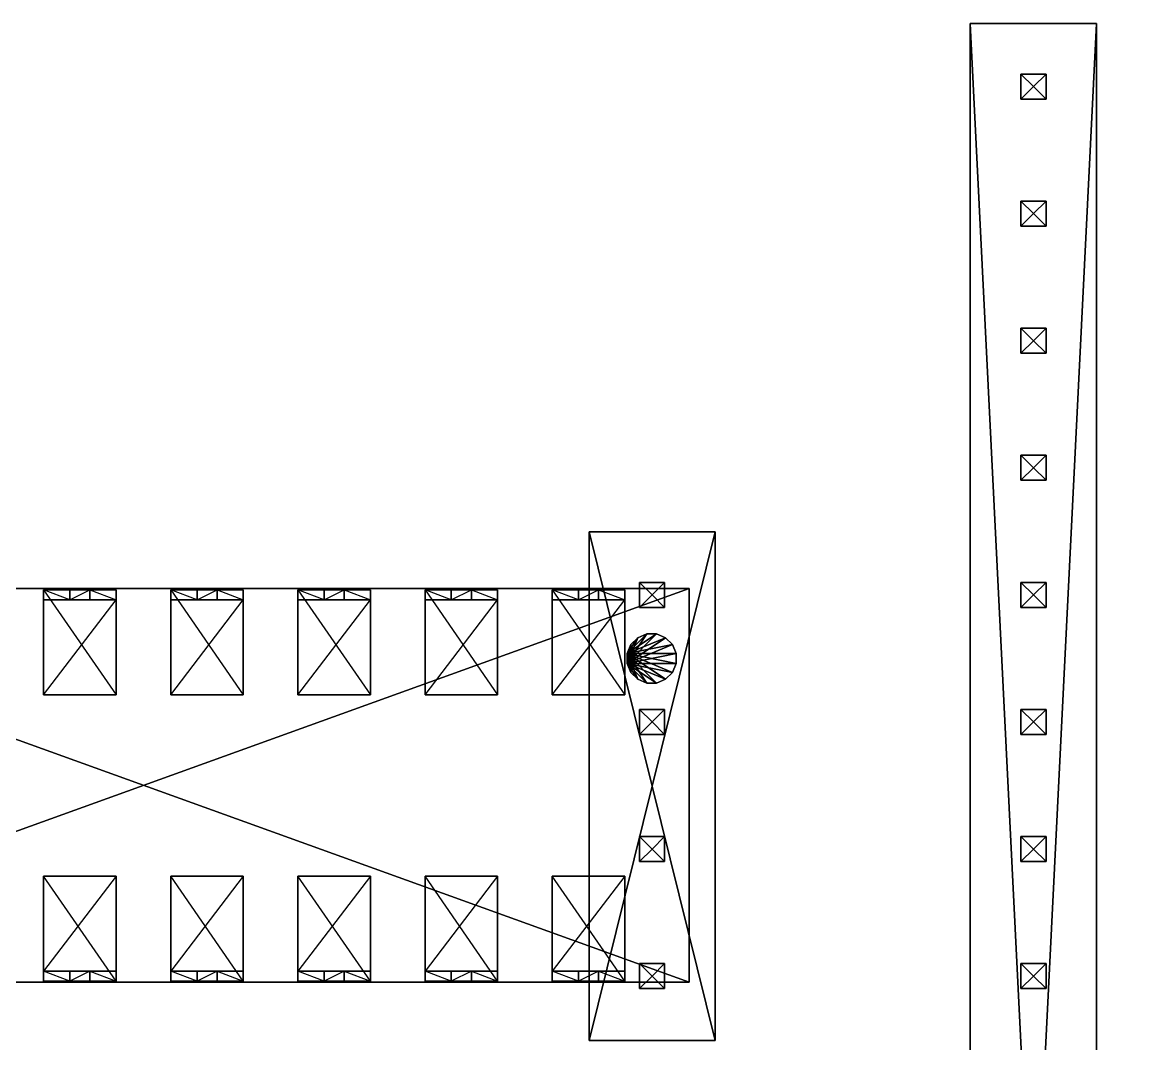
# Model space of a CAD drawing. Header units: millimetres. Extents: x 71 to 249, y 13 to 134.
# Drawn here: x 124.39 to 146.47, y 77.13 to 97.55 of the extents above; entities that cross this region are included whole.
import ezdxf

# ---------------------------------------------------------------- set-up
doc = ezdxf.new("R2010")
doc.units = ezdxf.units.MM
doc.layers.add('UB3D', color=1, linetype='Continuous')

msp = doc.modelspace()

# ---------------------------------------------------------------- linework, layer by layer
at = {"layer": 'UB3D', "color": 94}
for points in [[(219.529, 116.585, 72.51), (219.529, 28.585, 72.51), (103.529, 28.585, 72.51)], [(219.529, 116.585, 72.51), (103.529, 28.585, 72.51), (103.529, 116.585, 72.51)], [(219.529, 116.585, 72.5), (103.529, 116.585, 72.5), (103.529, 28.585, 72.5)], [(219.529, 116.585, 72.5), (103.529, 28.585, 72.5), (219.529, 28.585, 72.5)], [(215.719, 116.586, 89.521), (215.719, 28.586, 89.521), (109.038, 28.586, 89.521)], [(215.719, 116.586, 89.521), (109.038, 28.586, 89.521), (109.038, 116.586, 89.521)], [(215.719, 116.586, 89.511), (109.038, 116.586, 89.511), (109.038, 28.586, 89.511)], [(215.719, 116.586, 89.511), (109.038, 28.586, 89.511), (215.719, 28.586, 89.511)]]:
    msp.add_3dface(points, dxfattribs=at)
at = {"layer": 'UB3D', "color": 27}
for points in [[(145.861, 97.525, 89.521), (143.333, 97.525, 89.521), (143.333, 97.525, 91.521), (145.861, 97.525, 91.521)], [(143.333, 97.525, 89.521), (143.333, 46.744, 89.521), (143.333, 46.744, 91.521), (143.333, 97.525, 91.521)], [(145.861, 97.525, 89.521), (143.333, 97.525, 89.521), (143.333, 46.744, 89.521)], [(145.861, 97.525, 89.521), (143.333, 46.744, 89.521), (145.861, 46.744, 89.521)], [(145.861, 46.744, 91.521), (143.333, 46.744, 91.521), (143.333, 97.525, 91.521)], [(145.861, 46.744, 91.521), (143.333, 97.525, 91.521), (145.861, 97.525, 91.521)], [(145.861, 46.744, 89.521), (145.861, 97.525, 89.521), (145.861, 97.525, 91.521), (145.861, 46.744, 91.521)], [(145.861, 97.525, 89.521), (145.861, 46.744, 89.521), (145.861, 97.525, 89.521)], [(145.861, 46.744, 91.521), (145.861, 97.525, 91.521), (145.861, 46.744, 91.521)], [(138.238, 87.363, 89.521), (135.722, 87.363, 89.521), (135.722, 87.363, 91.521), (138.238, 87.363, 91.521)], [(135.722, 87.363, 89.521), (135.722, 77.198, 89.521), (135.722, 77.198, 91.521), (135.722, 87.363, 91.521)], [(138.238, 87.363, 89.521), (135.722, 87.363, 89.521), (135.722, 77.198, 89.521)], [(138.238, 87.363, 89.521), (135.722, 77.198, 89.521), (138.238, 77.198, 89.521)], [(138.238, 77.198, 91.521), (135.722, 77.198, 91.521), (135.722, 87.363, 91.521)], [(138.238, 77.198, 91.521), (135.722, 87.363, 91.521), (138.238, 87.363, 91.521)], [(138.238, 77.198, 89.521), (138.238, 87.363, 89.521), (138.238, 87.363, 91.521), (138.238, 77.198, 91.521)], [(138.238, 87.363, 89.521), (138.238, 77.198, 89.521), (138.238, 87.363, 89.521)], [(138.238, 77.198, 91.521), (138.238, 87.363, 91.521), (138.238, 77.198, 91.521)], [(137.719, 86.235, 72.9), (115.919, 86.235, 72.9), (115.919, 86.235, 78.23), (137.719, 86.235, 78.23)], [(137.719, 86.235, 72.9), (115.919, 86.235, 72.9), (115.919, 78.365, 72.9)], [(137.719, 86.235, 72.9), (115.919, 78.365, 72.9), (137.719, 78.365, 72.9)], [(137.719, 78.365, 78.23), (115.919, 78.365, 78.23), (115.919, 86.235, 78.23)], [(137.719, 78.365, 78.23), (115.919, 86.235, 78.23), (137.719, 86.235, 78.23)], [(137.719, 78.365, 72.9), (137.719, 86.235, 72.9), (137.719, 86.235, 78.23), (137.719, 78.365, 78.23)], [(137.719, 86.235, 72.9), (137.719, 78.365, 72.9), (137.719, 86.235, 72.9)], [(137.719, 78.365, 78.23), (137.719, 86.235, 78.23), (137.719, 78.365, 78.23)], [(115.919, 78.365, 72.9), (137.719, 78.365, 72.9), (137.719, 78.365, 78.23), (115.919, 78.365, 78.23)], [(135.722, 77.198, 89.521), (138.238, 77.198, 89.521), (138.238, 77.198, 91.521), (135.722, 77.198, 91.521)]]:
    msp.add_3dface(points, dxfattribs=at)
at = {"layer": 'UB3D', "color": 254}
for points in [[(144.599, 96.266, 88.011), (144.349, 96.016, 88.291), (144.349, 96.516, 88.291)], [(144.349, 96.016, 88.291), (144.349, 96.516, 88.291), (144.349, 96.016, 95.291)], [(144.349, 96.516, 88.291), (144.349, 96.016, 95.291), (144.349, 96.516, 95.291)], [(144.349, 96.016, 95.291), (144.349, 96.516, 95.291), (144.599, 96.266, 95.571)], [(144.599, 96.266, 88.011), (144.349, 96.516, 88.291), (144.849, 96.516, 88.291)], [(144.349, 96.516, 88.291), (144.849, 96.516, 88.291), (144.349, 96.516, 95.291)], [(144.849, 96.516, 88.291), (144.349, 96.516, 95.291), (144.849, 96.516, 95.291)], [(144.349, 96.516, 95.291), (144.849, 96.516, 95.291), (144.599, 96.266, 95.571)], [(144.599, 96.266, 88.011), (144.849, 96.516, 88.291), (144.849, 96.016, 88.291)], [(144.849, 96.516, 95.291), (144.849, 96.016, 95.291), (144.599, 96.266, 95.571)], [(144.849, 96.516, 88.291), (144.849, 96.016, 88.291), (144.849, 96.516, 95.291)], [(144.849, 96.016, 88.291), (144.849, 96.516, 95.291), (144.849, 96.016, 95.291)], [(144.599, 96.266, 88.011), (144.849, 96.016, 88.291), (144.349, 96.016, 88.291)], [(144.849, 96.016, 95.291), (144.349, 96.016, 95.291), (144.599, 96.266, 95.571)], [(144.849, 96.016, 88.291), (144.349, 96.016, 88.291), (144.849, 96.016, 95.291)], [(144.349, 96.016, 88.291), (144.849, 96.016, 95.291), (144.349, 96.016, 95.291)], [(144.599, 93.726, 88.011), (144.349, 93.476, 88.291), (144.349, 93.976, 88.291)], [(144.349, 93.476, 88.291), (144.349, 93.976, 88.291), (144.349, 93.476, 95.291)], [(144.349, 93.976, 88.291), (144.349, 93.476, 95.291), (144.349, 93.976, 95.291)], [(144.349, 93.476, 95.291), (144.349, 93.976, 95.291), (144.599, 93.726, 95.571)], [(144.599, 93.726, 88.011), (144.349, 93.976, 88.291), (144.849, 93.976, 88.291)], [(144.349, 93.976, 88.291), (144.849, 93.976, 88.291), (144.349, 93.976, 95.291)], [(144.849, 93.976, 88.291), (144.349, 93.976, 95.291), (144.849, 93.976, 95.291)], [(144.349, 93.976, 95.291), (144.849, 93.976, 95.291), (144.599, 93.726, 95.571)], [(144.599, 93.726, 88.011), (144.849, 93.976, 88.291), (144.849, 93.476, 88.291)], [(144.849, 93.976, 95.291), (144.849, 93.476, 95.291), (144.599, 93.726, 95.571)], [(144.849, 93.976, 88.291), (144.849, 93.476, 88.291), (144.849, 93.976, 95.291)], [(144.849, 93.476, 88.291), (144.849, 93.976, 95.291), (144.849, 93.476, 95.291)], [(144.599, 93.726, 88.011), (144.849, 93.476, 88.291), (144.349, 93.476, 88.291)], [(144.849, 93.476, 95.291), (144.349, 93.476, 95.291), (144.599, 93.726, 95.571)], [(144.849, 93.476, 88.291), (144.349, 93.476, 88.291), (144.849, 93.476, 95.291)], [(144.349, 93.476, 88.291), (144.849, 93.476, 95.291), (144.349, 93.476, 95.291)], [(144.599, 91.186, 88.011), (144.349, 90.936, 88.291), (144.349, 91.436, 88.291)], [(144.349, 90.936, 88.291), (144.349, 91.436, 88.291), (144.349, 90.936, 95.291)], [(144.349, 91.436, 88.291), (144.349, 90.936, 95.291), (144.349, 91.436, 95.291)], [(144.349, 90.936, 95.291), (144.349, 91.436, 95.291), (144.599, 91.186, 95.571)], [(144.599, 91.186, 88.011), (144.349, 91.436, 88.291), (144.849, 91.436, 88.291)], [(144.349, 91.436, 88.291), (144.849, 91.436, 88.291), (144.349, 91.436, 95.291)], [(144.849, 91.436, 88.291), (144.349, 91.436, 95.291), (144.849, 91.436, 95.291)], [(144.349, 91.436, 95.291), (144.849, 91.436, 95.291), (144.599, 91.186, 95.571)], [(144.599, 91.186, 88.011), (144.849, 91.436, 88.291), (144.849, 90.936, 88.291)], [(144.849, 91.436, 95.291), (144.849, 90.936, 95.291), (144.599, 91.186, 95.571)], [(144.849, 91.436, 88.291), (144.849, 90.936, 88.291), (144.849, 91.436, 95.291)], [(144.849, 90.936, 88.291), (144.849, 91.436, 95.291), (144.849, 90.936, 95.291)], [(144.599, 91.186, 88.011), (144.849, 90.936, 88.291), (144.349, 90.936, 88.291)], [(144.849, 90.936, 95.291), (144.349, 90.936, 95.291), (144.599, 91.186, 95.571)], [(144.849, 90.936, 88.291), (144.349, 90.936, 88.291), (144.849, 90.936, 95.291)], [(144.349, 90.936, 88.291), (144.849, 90.936, 95.291), (144.349, 90.936, 95.291)], [(144.599, 88.646, 88.011), (144.349, 88.396, 88.291), (144.349, 88.896, 88.291)], [(144.349, 88.396, 88.291), (144.349, 88.896, 88.291), (144.349, 88.396, 95.291)], [(144.349, 88.896, 88.291), (144.349, 88.396, 95.291), (144.349, 88.896, 95.291)], [(144.349, 88.396, 95.291), (144.349, 88.896, 95.291), (144.599, 88.646, 95.571)], [(144.599, 88.646, 88.011), (144.349, 88.896, 88.291), (144.849, 88.896, 88.291)], [(144.349, 88.896, 88.291), (144.849, 88.896, 88.291), (144.349, 88.896, 95.291)], [(144.849, 88.896, 88.291), (144.349, 88.896, 95.291), (144.849, 88.896, 95.291)], [(144.349, 88.896, 95.291), (144.849, 88.896, 95.291), (144.599, 88.646, 95.571)], [(144.599, 88.646, 88.011), (144.849, 88.896, 88.291), (144.849, 88.396, 88.291)], [(144.849, 88.896, 95.291), (144.849, 88.396, 95.291), (144.599, 88.646, 95.571)], [(144.849, 88.896, 88.291), (144.849, 88.396, 88.291), (144.849, 88.896, 95.291)], [(144.849, 88.396, 88.291), (144.849, 88.896, 95.291), (144.849, 88.396, 95.291)], [(144.599, 88.646, 88.011), (144.849, 88.396, 88.291), (144.349, 88.396, 88.291)], [(144.849, 88.396, 95.291), (144.349, 88.396, 95.291), (144.599, 88.646, 95.571)], [(144.849, 88.396, 88.291), (144.349, 88.396, 88.291), (144.849, 88.396, 95.291)], [(144.349, 88.396, 88.291), (144.849, 88.396, 95.291), (144.349, 88.396, 95.291)], [(136.979, 86.106, 88.011), (136.729, 85.856, 88.291), (136.729, 86.356, 88.291)], [(136.729, 85.856, 88.291), (136.729, 86.356, 88.291), (136.729, 85.856, 95.291)], [(136.729, 86.356, 88.291), (136.729, 85.856, 95.291), (136.729, 86.356, 95.291)], [(136.729, 85.856, 95.291), (136.729, 86.356, 95.291), (136.979, 86.106, 95.571)], [(136.979, 86.106, 88.011), (136.729, 86.356, 88.291), (137.229, 86.356, 88.291)], [(136.729, 86.356, 88.291), (137.229, 86.356, 88.291), (136.729, 86.356, 95.291)], [(137.229, 86.356, 88.291), (136.729, 86.356, 95.291), (137.229, 86.356, 95.291)], [(136.729, 86.356, 95.291), (137.229, 86.356, 95.291), (136.979, 86.106, 95.571)], [(136.979, 86.106, 88.011), (137.229, 86.356, 88.291), (137.229, 85.856, 88.291)], [(137.229, 86.356, 95.291), (137.229, 85.856, 95.291), (136.979, 86.106, 95.571)], [(137.229, 86.356, 88.291), (137.229, 85.856, 88.291), (137.229, 86.356, 95.291)], [(137.229, 85.856, 88.291), (137.229, 86.356, 95.291), (137.229, 85.856, 95.291)], [(144.599, 86.106, 88.011), (144.349, 85.856, 88.291), (144.349, 86.356, 88.291)], [(144.349, 85.856, 88.291), (144.349, 86.356, 88.291), (144.349, 85.856, 95.291)], [(144.349, 86.356, 88.291), (144.349, 85.856, 95.291), (144.349, 86.356, 95.291)], [(144.349, 85.856, 95.291), (144.349, 86.356, 95.291), (144.599, 86.106, 95.571)], [(144.599, 86.106, 88.011), (144.349, 86.356, 88.291), (144.849, 86.356, 88.291)], [(144.349, 86.356, 88.291), (144.849, 86.356, 88.291), (144.349, 86.356, 95.291)], [(144.849, 86.356, 88.291), (144.349, 86.356, 95.291), (144.849, 86.356, 95.291)], [(144.349, 86.356, 95.291), (144.849, 86.356, 95.291), (144.599, 86.106, 95.571)], [(144.599, 86.106, 88.011), (144.849, 86.356, 88.291), (144.849, 85.856, 88.291)], [(144.849, 86.356, 95.291), (144.849, 85.856, 95.291), (144.599, 86.106, 95.571)], [(144.849, 86.356, 88.291), (144.849, 85.856, 88.291), (144.849, 86.356, 95.291)], [(144.849, 85.856, 88.291), (144.849, 86.356, 95.291), (144.849, 85.856, 95.291)], [(125.349, 86.205, 73.5), (126.274, 86.205, 74.115), (124.824, 86.205, 74.115)], [(126.274, 86.205, 74.115), (124.824, 86.205, 74.115), (126.274, 86.205, 75.615)], [(124.824, 86.205, 74.115), (126.274, 86.205, 75.615), (124.824, 86.205, 75.615)], [(126.274, 86.205, 75.615), (124.824, 86.205, 75.615), (126.274, 84.105, 75.615)], [(124.824, 86.205, 75.615), (126.274, 84.105, 75.615), (124.824, 84.105, 75.615)], [(125.349, 86.205, 73.5), (125.349, 86.005, 73.5), (124.824, 86.205, 74.115)], [(125.349, 86.005, 73.5), (124.824, 86.205, 74.115), (124.824, 86.005, 74.115)], [(124.824, 86.205, 74.115), (124.824, 86.005, 74.115), (124.824, 86.205, 75.615)], [(124.824, 86.005, 74.115), (124.824, 86.205, 75.615), (124.824, 86.005, 75.461)], [(124.824, 86.205, 75.615), (124.824, 86.005, 75.461), (124.824, 84.105, 75.615)], [(125.749, 86.205, 71), (125.349, 86.205, 71), (125.749, 86.205, 73.5)], [(125.349, 86.205, 71), (125.749, 86.205, 73.5), (125.349, 86.205, 73.5)], [(125.749, 86.205, 73.5), (125.349, 86.205, 73.5), (126.274, 86.205, 74.115)], [(125.749, 86.005, 71), (125.349, 86.005, 71), (125.749, 86.205, 71)], [(125.349, 86.005, 71), (125.749, 86.205, 71), (125.349, 86.205, 71)], [(125.349, 86.205, 71), (125.349, 86.005, 71), (125.349, 86.205, 73.5)], [(125.349, 86.005, 71), (125.349, 86.205, 73.5), (125.349, 86.005, 73.5)], [(125.749, 86.005, 71), (125.749, 86.205, 71), (125.749, 86.005, 73.5)], [(125.749, 86.205, 71), (125.749, 86.005, 73.5), (125.749, 86.205, 73.5)], [(125.749, 86.005, 73.5), (125.749, 86.205, 73.5), (126.274, 86.005, 74.115)], [(125.749, 86.205, 73.5), (126.274, 86.005, 74.115), (126.274, 86.205, 74.115)], [(126.274, 86.005, 74.115), (126.274, 86.205, 74.115), (126.274, 86.005, 75.461)], [(126.274, 86.205, 74.115), (126.274, 86.005, 75.461), (126.274, 86.205, 75.615)], [(126.274, 86.005, 75.461), (126.274, 86.205, 75.615), (126.274, 84.105, 75.461)], [(126.274, 86.205, 75.615), (126.274, 84.105, 75.461), (126.274, 84.105, 75.615)], [(127.889, 86.205, 73.5), (128.814, 86.205, 74.115), (127.364, 86.205, 74.115)], [(128.814, 86.205, 74.115), (127.364, 86.205, 74.115), (128.814, 86.205, 75.615)], [(127.364, 86.205, 74.115), (128.814, 86.205, 75.615), (127.364, 86.205, 75.615)], [(128.814, 86.205, 75.615), (127.364, 86.205, 75.615), (128.814, 84.105, 75.615)], [(127.364, 86.205, 75.615), (128.814, 84.105, 75.615), (127.364, 84.105, 75.615)], [(127.889, 86.205, 73.5), (127.889, 86.005, 73.5), (127.364, 86.205, 74.115)], [(127.889, 86.005, 73.5), (127.364, 86.205, 74.115), (127.364, 86.005, 74.115)], [(127.364, 86.205, 74.115), (127.364, 86.005, 74.115), (127.364, 86.205, 75.615)], [(127.364, 86.005, 74.115), (127.364, 86.205, 75.615), (127.364, 86.005, 75.461)], [(127.364, 86.205, 75.615), (127.364, 86.005, 75.461), (127.364, 84.105, 75.615)], [(128.289, 86.205, 71), (127.889, 86.205, 71), (128.289, 86.205, 73.5)], [(127.889, 86.205, 71), (128.289, 86.205, 73.5), (127.889, 86.205, 73.5)], [(128.289, 86.205, 73.5), (127.889, 86.205, 73.5), (128.814, 86.205, 74.115)], [(128.289, 86.005, 71), (127.889, 86.005, 71), (128.289, 86.205, 71)], [(127.889, 86.005, 71), (128.289, 86.205, 71), (127.889, 86.205, 71)], [(127.889, 86.205, 71), (127.889, 86.005, 71), (127.889, 86.205, 73.5)], [(127.889, 86.005, 71), (127.889, 86.205, 73.5), (127.889, 86.005, 73.5)], [(128.289, 86.005, 71), (128.289, 86.205, 71), (128.289, 86.005, 73.5)], [(128.289, 86.205, 71), (128.289, 86.005, 73.5), (128.289, 86.205, 73.5)], [(128.289, 86.005, 73.5), (128.289, 86.205, 73.5), (128.814, 86.005, 74.115)], [(128.289, 86.205, 73.5), (128.814, 86.005, 74.115), (128.814, 86.205, 74.115)], [(128.814, 86.005, 74.115), (128.814, 86.205, 74.115), (128.814, 86.005, 75.461)], [(128.814, 86.205, 74.115), (128.814, 86.005, 75.461), (128.814, 86.205, 75.615)], [(128.814, 86.005, 75.461), (128.814, 86.205, 75.615), (128.814, 84.105, 75.461)], [(128.814, 86.205, 75.615), (128.814, 84.105, 75.461), (128.814, 84.105, 75.615)], [(130.429, 86.205, 73.5), (131.354, 86.205, 74.115), (129.904, 86.205, 74.115)], [(131.354, 86.205, 74.115), (129.904, 86.205, 74.115), (131.354, 86.205, 75.615)], [(129.904, 86.205, 74.115), (131.354, 86.205, 75.615), (129.904, 86.205, 75.615)], [(131.354, 86.205, 75.615), (129.904, 86.205, 75.615), (131.354, 84.105, 75.615)], [(129.904, 86.205, 75.615), (131.354, 84.105, 75.615), (129.904, 84.105, 75.615)], [(130.429, 86.205, 73.5), (130.429, 86.005, 73.5), (129.904, 86.205, 74.115)], [(130.429, 86.005, 73.5), (129.904, 86.205, 74.115), (129.904, 86.005, 74.115)], [(129.904, 86.205, 74.115), (129.904, 86.005, 74.115), (129.904, 86.205, 75.615)], [(129.904, 86.005, 74.115), (129.904, 86.205, 75.615), (129.904, 86.005, 75.461)], [(129.904, 86.205, 75.615), (129.904, 86.005, 75.461), (129.904, 84.105, 75.615)], [(130.829, 86.205, 71), (130.429, 86.205, 71), (130.829, 86.205, 73.5)], [(130.429, 86.205, 71), (130.829, 86.205, 73.5), (130.429, 86.205, 73.5)], [(130.829, 86.205, 73.5), (130.429, 86.205, 73.5), (131.354, 86.205, 74.115)], [(130.829, 86.005, 71), (130.429, 86.005, 71), (130.829, 86.205, 71)], [(130.429, 86.005, 71), (130.829, 86.205, 71), (130.429, 86.205, 71)], [(130.429, 86.205, 71), (130.429, 86.005, 71), (130.429, 86.205, 73.5)], [(130.429, 86.005, 71), (130.429, 86.205, 73.5), (130.429, 86.005, 73.5)], [(130.829, 86.005, 71), (130.829, 86.205, 71), (130.829, 86.005, 73.5)], [(130.829, 86.205, 71), (130.829, 86.005, 73.5), (130.829, 86.205, 73.5)], [(130.829, 86.005, 73.5), (130.829, 86.205, 73.5), (131.354, 86.005, 74.115)], [(130.829, 86.205, 73.5), (131.354, 86.005, 74.115), (131.354, 86.205, 74.115)], [(131.354, 86.005, 74.115), (131.354, 86.205, 74.115), (131.354, 86.005, 75.461)], [(131.354, 86.205, 74.115), (131.354, 86.005, 75.461), (131.354, 86.205, 75.615)], [(131.354, 86.005, 75.461), (131.354, 86.205, 75.615), (131.354, 84.105, 75.461)], [(131.354, 86.205, 75.615), (131.354, 84.105, 75.461), (131.354, 84.105, 75.615)], [(132.969, 86.205, 73.5), (133.894, 86.205, 74.115), (132.444, 86.205, 74.115)], [(133.894, 86.205, 74.115), (132.444, 86.205, 74.115), (133.894, 86.205, 75.615)], [(132.444, 86.205, 74.115), (133.894, 86.205, 75.615), (132.444, 86.205, 75.615)], [(133.894, 86.205, 75.615), (132.444, 86.205, 75.615), (133.894, 84.105, 75.615)], [(132.444, 86.205, 75.615), (133.894, 84.105, 75.615), (132.444, 84.105, 75.615)], [(132.969, 86.205, 73.5), (132.969, 86.005, 73.5), (132.444, 86.205, 74.115)], [(132.969, 86.005, 73.5), (132.444, 86.205, 74.115), (132.444, 86.005, 74.115)], [(132.444, 86.205, 74.115), (132.444, 86.005, 74.115), (132.444, 86.205, 75.615)], [(132.444, 86.005, 74.115), (132.444, 86.205, 75.615), (132.444, 86.005, 75.461)], [(132.444, 86.205, 75.615), (132.444, 86.005, 75.461), (132.444, 84.105, 75.615)], [(133.369, 86.205, 71), (132.969, 86.205, 71), (133.369, 86.205, 73.5)], [(132.969, 86.205, 71), (133.369, 86.205, 73.5), (132.969, 86.205, 73.5)], [(133.369, 86.205, 73.5), (132.969, 86.205, 73.5), (133.894, 86.205, 74.115)], [(133.369, 86.005, 71), (132.969, 86.005, 71), (133.369, 86.205, 71)], [(132.969, 86.005, 71), (133.369, 86.205, 71), (132.969, 86.205, 71)], [(132.969, 86.205, 71), (132.969, 86.005, 71), (132.969, 86.205, 73.5)], [(132.969, 86.005, 71), (132.969, 86.205, 73.5), (132.969, 86.005, 73.5)], [(133.369, 86.005, 71), (133.369, 86.205, 71), (133.369, 86.005, 73.5)], [(133.369, 86.205, 71), (133.369, 86.005, 73.5), (133.369, 86.205, 73.5)], [(133.369, 86.005, 73.5), (133.369, 86.205, 73.5), (133.894, 86.005, 74.115)], [(133.369, 86.205, 73.5), (133.894, 86.005, 74.115), (133.894, 86.205, 74.115)], [(133.894, 86.005, 74.115), (133.894, 86.205, 74.115), (133.894, 86.005, 75.461)], [(133.894, 86.205, 74.115), (133.894, 86.005, 75.461), (133.894, 86.205, 75.615)], [(133.894, 86.005, 75.461), (133.894, 86.205, 75.615), (133.894, 84.105, 75.461)], [(133.894, 86.205, 75.615), (133.894, 84.105, 75.461), (133.894, 84.105, 75.615)], [(135.509, 86.205, 73.5), (136.434, 86.205, 74.115), (134.984, 86.205, 74.115)], [(136.434, 86.205, 74.115), (134.984, 86.205, 74.115), (136.434, 86.205, 75.615)], [(134.984, 86.205, 74.115), (136.434, 86.205, 75.615), (134.984, 86.205, 75.615)], [(136.434, 86.205, 75.615), (134.984, 86.205, 75.615), (136.434, 84.105, 75.615)], [(134.984, 86.205, 75.615), (136.434, 84.105, 75.615), (134.984, 84.105, 75.615)], [(135.509, 86.205, 73.5), (135.509, 86.005, 73.5), (134.984, 86.205, 74.115)], [(135.509, 86.005, 73.5), (134.984, 86.205, 74.115), (134.984, 86.005, 74.115)], [(134.984, 86.205, 74.115), (134.984, 86.005, 74.115), (134.984, 86.205, 75.615)], [(134.984, 86.005, 74.115), (134.984, 86.205, 75.615), (134.984, 86.005, 75.461)], [(134.984, 86.205, 75.615), (134.984, 86.005, 75.461), (134.984, 84.105, 75.615)], [(135.909, 86.205, 71), (135.509, 86.205, 71), (135.909, 86.205, 73.5)], [(135.509, 86.205, 71), (135.909, 86.205, 73.5), (135.509, 86.205, 73.5)], [(135.909, 86.205, 73.5), (135.509, 86.205, 73.5), (136.434, 86.205, 74.115)], [(135.909, 86.005, 71), (135.509, 86.005, 71), (135.909, 86.205, 71)], [(135.509, 86.005, 71), (135.909, 86.205, 71), (135.509, 86.205, 71)], [(135.509, 86.205, 71), (135.509, 86.005, 71), (135.509, 86.205, 73.5)], [(135.509, 86.005, 71), (135.509, 86.205, 73.5), (135.509, 86.005, 73.5)], [(135.909, 86.005, 71), (135.909, 86.205, 71), (135.909, 86.005, 73.5)], [(135.909, 86.205, 71), (135.909, 86.005, 73.5), (135.909, 86.205, 73.5)], [(135.909, 86.005, 73.5), (135.909, 86.205, 73.5), (136.434, 86.005, 74.115)], [(135.909, 86.205, 73.5), (136.434, 86.005, 74.115), (136.434, 86.205, 74.115)], [(136.434, 86.005, 74.115), (136.434, 86.205, 74.115), (136.434, 86.005, 75.461)], [(136.434, 86.205, 74.115), (136.434, 86.005, 75.461), (136.434, 86.205, 75.615)], [(136.434, 86.005, 75.461), (136.434, 86.205, 75.615), (136.434, 84.105, 75.461)], [(136.434, 86.205, 75.615), (136.434, 84.105, 75.461), (136.434, 84.105, 75.615)], [(136.979, 86.106, 88.011), (137.229, 85.856, 88.291), (136.729, 85.856, 88.291)], [(137.229, 85.856, 95.291), (136.729, 85.856, 95.291), (136.979, 86.106, 95.571)], [(144.599, 86.106, 88.011), (144.849, 85.856, 88.291), (144.349, 85.856, 88.291)], [(144.849, 85.856, 95.291), (144.349, 85.856, 95.291), (144.599, 86.106, 95.571)], [(126.274, 84.105, 75.461), (124.824, 84.105, 75.461), (126.274, 86.005, 75.461)], [(124.824, 84.105, 75.461), (126.274, 86.005, 75.461), (124.824, 86.005, 75.461)], [(126.274, 86.005, 75.461), (124.824, 86.005, 75.461), (126.274, 86.005, 74.115)], [(124.824, 86.005, 75.461), (126.274, 86.005, 74.115), (124.824, 86.005, 74.115)], [(126.274, 86.005, 74.115), (124.824, 86.005, 74.115), (125.749, 86.005, 73.5)], [(124.824, 86.005, 74.115), (125.749, 86.005, 73.5), (125.349, 86.005, 73.5)], [(124.824, 86.005, 75.461), (124.824, 84.105, 75.615), (124.824, 84.105, 75.461)], [(125.749, 86.005, 73.5), (125.349, 86.005, 73.5), (125.749, 86.005, 71)], [(125.349, 86.005, 73.5), (125.749, 86.005, 71), (125.349, 86.005, 71)], [(128.814, 84.105, 75.461), (127.364, 84.105, 75.461), (128.814, 86.005, 75.461)], [(127.364, 84.105, 75.461), (128.814, 86.005, 75.461), (127.364, 86.005, 75.461)], [(128.814, 86.005, 75.461), (127.364, 86.005, 75.461), (128.814, 86.005, 74.115)], [(127.364, 86.005, 75.461), (128.814, 86.005, 74.115), (127.364, 86.005, 74.115)], [(128.814, 86.005, 74.115), (127.364, 86.005, 74.115), (128.289, 86.005, 73.5)], [(127.364, 86.005, 74.115), (128.289, 86.005, 73.5), (127.889, 86.005, 73.5)], [(127.364, 86.005, 75.461), (127.364, 84.105, 75.615), (127.364, 84.105, 75.461)], [(128.289, 86.005, 73.5), (127.889, 86.005, 73.5), (128.289, 86.005, 71)], [(127.889, 86.005, 73.5), (128.289, 86.005, 71), (127.889, 86.005, 71)], [(131.354, 84.105, 75.461), (129.904, 84.105, 75.461), (131.354, 86.005, 75.461)], [(129.904, 84.105, 75.461), (131.354, 86.005, 75.461), (129.904, 86.005, 75.461)], [(131.354, 86.005, 75.461), (129.904, 86.005, 75.461), (131.354, 86.005, 74.115)], [(129.904, 86.005, 75.461), (131.354, 86.005, 74.115), (129.904, 86.005, 74.115)], [(131.354, 86.005, 74.115), (129.904, 86.005, 74.115), (130.829, 86.005, 73.5)], [(129.904, 86.005, 74.115), (130.829, 86.005, 73.5), (130.429, 86.005, 73.5)], [(129.904, 86.005, 75.461), (129.904, 84.105, 75.615), (129.904, 84.105, 75.461)], [(130.829, 86.005, 73.5), (130.429, 86.005, 73.5), (130.829, 86.005, 71)], [(130.429, 86.005, 73.5), (130.829, 86.005, 71), (130.429, 86.005, 71)], [(133.894, 84.105, 75.461), (132.444, 84.105, 75.461), (133.894, 86.005, 75.461)], [(132.444, 84.105, 75.461), (133.894, 86.005, 75.461), (132.444, 86.005, 75.461)], [(133.894, 86.005, 75.461), (132.444, 86.005, 75.461), (133.894, 86.005, 74.115)], [(132.444, 86.005, 75.461), (133.894, 86.005, 74.115), (132.444, 86.005, 74.115)], [(133.894, 86.005, 74.115), (132.444, 86.005, 74.115), (133.369, 86.005, 73.5)], [(132.444, 86.005, 74.115), (133.369, 86.005, 73.5), (132.969, 86.005, 73.5)], [(132.444, 86.005, 75.461), (132.444, 84.105, 75.615), (132.444, 84.105, 75.461)], [(133.369, 86.005, 73.5), (132.969, 86.005, 73.5), (133.369, 86.005, 71)], [(132.969, 86.005, 73.5), (133.369, 86.005, 71), (132.969, 86.005, 71)], [(136.434, 84.105, 75.461), (134.984, 84.105, 75.461), (136.434, 86.005, 75.461)], [(134.984, 84.105, 75.461), (136.434, 86.005, 75.461), (134.984, 86.005, 75.461)], [(136.434, 86.005, 75.461), (134.984, 86.005, 75.461), (136.434, 86.005, 74.115)], [(134.984, 86.005, 75.461), (136.434, 86.005, 74.115), (134.984, 86.005, 74.115)], [(136.434, 86.005, 74.115), (134.984, 86.005, 74.115), (135.909, 86.005, 73.5)], [(134.984, 86.005, 74.115), (135.909, 86.005, 73.5), (135.509, 86.005, 73.5)], [(134.984, 86.005, 75.461), (134.984, 84.105, 75.615), (134.984, 84.105, 75.461)], [(135.909, 86.005, 73.5), (135.509, 86.005, 73.5), (135.909, 86.005, 71)], [(135.509, 86.005, 73.5), (135.909, 86.005, 71), (135.509, 86.005, 71)], [(137.229, 85.856, 88.291), (136.729, 85.856, 88.291), (137.229, 85.856, 95.291)], [(136.729, 85.856, 88.291), (137.229, 85.856, 95.291), (136.729, 85.856, 95.291)], [(144.849, 85.856, 88.291), (144.349, 85.856, 88.291), (144.849, 85.856, 95.291)], [(144.349, 85.856, 88.291), (144.849, 85.856, 95.291), (144.349, 85.856, 95.291)], [(126.274, 84.105, 75.615), (124.824, 84.105, 75.615), (126.274, 84.105, 75.461)], [(124.824, 84.105, 75.615), (126.274, 84.105, 75.461), (124.824, 84.105, 75.461)], [(128.814, 84.105, 75.615), (127.364, 84.105, 75.615), (128.814, 84.105, 75.461)], [(127.364, 84.105, 75.615), (128.814, 84.105, 75.461), (127.364, 84.105, 75.461)], [(131.354, 84.105, 75.615), (129.904, 84.105, 75.615), (131.354, 84.105, 75.461)], [(129.904, 84.105, 75.615), (131.354, 84.105, 75.461), (129.904, 84.105, 75.461)], [(133.894, 84.105, 75.615), (132.444, 84.105, 75.615), (133.894, 84.105, 75.461)], [(132.444, 84.105, 75.615), (133.894, 84.105, 75.461), (132.444, 84.105, 75.461)], [(136.434, 84.105, 75.615), (134.984, 84.105, 75.615), (136.434, 84.105, 75.461)], [(134.984, 84.105, 75.615), (136.434, 84.105, 75.461), (134.984, 84.105, 75.461)], [(136.979, 83.566, 88.011), (136.729, 83.316, 88.291), (136.729, 83.816, 88.291)], [(136.729, 83.316, 88.291), (136.729, 83.816, 88.291), (136.729, 83.316, 95.291)], [(136.729, 83.816, 88.291), (136.729, 83.316, 95.291), (136.729, 83.816, 95.291)], [(136.729, 83.316, 95.291), (136.729, 83.816, 95.291), (136.979, 83.566, 95.571)], [(136.979, 83.566, 88.011), (136.729, 83.816, 88.291), (137.229, 83.816, 88.291)], [(136.729, 83.816, 88.291), (137.229, 83.816, 88.291), (136.729, 83.816, 95.291)], [(137.229, 83.816, 88.291), (136.729, 83.816, 95.291), (137.229, 83.816, 95.291)], [(136.729, 83.816, 95.291), (137.229, 83.816, 95.291), (136.979, 83.566, 95.571)], [(136.979, 83.566, 88.011), (137.229, 83.816, 88.291), (137.229, 83.316, 88.291)], [(137.229, 83.816, 95.291), (137.229, 83.316, 95.291), (136.979, 83.566, 95.571)], [(137.229, 83.816, 88.291), (137.229, 83.316, 88.291), (137.229, 83.816, 95.291)], [(137.229, 83.316, 88.291), (137.229, 83.816, 95.291), (137.229, 83.316, 95.291)], [(144.599, 83.566, 88.011), (144.349, 83.316, 88.291), (144.349, 83.816, 88.291)], [(144.349, 83.316, 88.291), (144.349, 83.816, 88.291), (144.349, 83.316, 95.291)], [(144.349, 83.816, 88.291), (144.349, 83.316, 95.291), (144.349, 83.816, 95.291)], [(144.349, 83.316, 95.291), (144.349, 83.816, 95.291), (144.599, 83.566, 95.571)], [(144.599, 83.566, 88.011), (144.349, 83.816, 88.291), (144.849, 83.816, 88.291)], [(144.349, 83.816, 88.291), (144.849, 83.816, 88.291), (144.349, 83.816, 95.291)], [(144.849, 83.816, 88.291), (144.349, 83.816, 95.291), (144.849, 83.816, 95.291)], [(144.349, 83.816, 95.291), (144.849, 83.816, 95.291), (144.599, 83.566, 95.571)], [(144.599, 83.566, 88.011), (144.849, 83.816, 88.291), (144.849, 83.316, 88.291)], [(144.849, 83.816, 95.291), (144.849, 83.316, 95.291), (144.599, 83.566, 95.571)], [(144.849, 83.816, 88.291), (144.849, 83.316, 88.291), (144.849, 83.816, 95.291)], [(144.849, 83.316, 88.291), (144.849, 83.816, 95.291), (144.849, 83.316, 95.291)], [(136.979, 83.566, 88.011), (137.229, 83.316, 88.291), (136.729, 83.316, 88.291)], [(137.229, 83.316, 95.291), (136.729, 83.316, 95.291), (136.979, 83.566, 95.571)], [(144.599, 83.566, 88.011), (144.849, 83.316, 88.291), (144.349, 83.316, 88.291)], [(144.849, 83.316, 95.291), (144.349, 83.316, 95.291), (144.599, 83.566, 95.571)], [(137.229, 83.316, 88.291), (136.729, 83.316, 88.291), (137.229, 83.316, 95.291)], [(136.729, 83.316, 88.291), (137.229, 83.316, 95.291), (136.729, 83.316, 95.291)], [(144.849, 83.316, 88.291), (144.349, 83.316, 88.291), (144.849, 83.316, 95.291)], [(144.349, 83.316, 88.291), (144.849, 83.316, 95.291), (144.349, 83.316, 95.291)], [(136.979, 81.026, 88.011), (136.729, 80.776, 88.291), (136.729, 81.276, 88.291)], [(136.729, 80.776, 88.291), (136.729, 81.276, 88.291), (136.729, 80.776, 95.291)], [(136.729, 81.276, 88.291), (136.729, 80.776, 95.291), (136.729, 81.276, 95.291)], [(136.729, 80.776, 95.291), (136.729, 81.276, 95.291), (136.979, 81.026, 95.571)], [(136.979, 81.026, 88.011), (136.729, 81.276, 88.291), (137.229, 81.276, 88.291)], [(136.729, 81.276, 88.291), (137.229, 81.276, 88.291), (136.729, 81.276, 95.291)], [(137.229, 81.276, 88.291), (136.729, 81.276, 95.291), (137.229, 81.276, 95.291)], [(136.729, 81.276, 95.291), (137.229, 81.276, 95.291), (136.979, 81.026, 95.571)], [(136.979, 81.026, 88.011), (137.229, 81.276, 88.291), (137.229, 80.776, 88.291)], [(137.229, 81.276, 95.291), (137.229, 80.776, 95.291), (136.979, 81.026, 95.571)], [(137.229, 81.276, 88.291), (137.229, 80.776, 88.291), (137.229, 81.276, 95.291)], [(137.229, 80.776, 88.291), (137.229, 81.276, 95.291), (137.229, 80.776, 95.291)], [(144.599, 81.026, 88.011), (144.349, 80.776, 88.291), (144.349, 81.276, 88.291)], [(144.349, 80.776, 88.291), (144.349, 81.276, 88.291), (144.349, 80.776, 95.291)], [(144.349, 81.276, 88.291), (144.349, 80.776, 95.291), (144.349, 81.276, 95.291)], [(144.349, 80.776, 95.291), (144.349, 81.276, 95.291), (144.599, 81.026, 95.571)], [(144.599, 81.026, 88.011), (144.349, 81.276, 88.291), (144.849, 81.276, 88.291)], [(144.349, 81.276, 88.291), (144.849, 81.276, 88.291), (144.349, 81.276, 95.291)], [(144.849, 81.276, 88.291), (144.349, 81.276, 95.291), (144.849, 81.276, 95.291)], [(144.349, 81.276, 95.291), (144.849, 81.276, 95.291), (144.599, 81.026, 95.571)], [(144.599, 81.026, 88.011), (144.849, 81.276, 88.291), (144.849, 80.776, 88.291)], [(144.849, 81.276, 95.291), (144.849, 80.776, 95.291), (144.599, 81.026, 95.571)], [(144.849, 81.276, 88.291), (144.849, 80.776, 88.291), (144.849, 81.276, 95.291)], [(144.849, 80.776, 88.291), (144.849, 81.276, 95.291), (144.849, 80.776, 95.291)], [(136.979, 81.026, 88.011), (137.229, 80.776, 88.291), (136.729, 80.776, 88.291)], [(137.229, 80.776, 95.291), (136.729, 80.776, 95.291), (136.979, 81.026, 95.571)], [(144.599, 81.026, 88.011), (144.849, 80.776, 88.291), (144.349, 80.776, 88.291)], [(144.849, 80.776, 95.291), (144.349, 80.776, 95.291), (144.599, 81.026, 95.571)], [(137.229, 80.776, 88.291), (136.729, 80.776, 88.291), (137.229, 80.776, 95.291)], [(136.729, 80.776, 88.291), (137.229, 80.776, 95.291), (136.729, 80.776, 95.291)], [(144.849, 80.776, 88.291), (144.349, 80.776, 88.291), (144.849, 80.776, 95.291)], [(144.349, 80.776, 88.291), (144.849, 80.776, 95.291), (144.349, 80.776, 95.291)], [(124.824, 78.385, 75.615), (126.274, 78.385, 75.615), (124.824, 80.485, 75.615)], [(126.274, 78.385, 75.615), (124.824, 80.485, 75.615), (126.274, 80.485, 75.615)], [(124.824, 80.485, 75.615), (126.274, 80.485, 75.615), (124.824, 80.485, 75.461)], [(126.274, 80.485, 75.615), (124.824, 80.485, 75.461), (126.274, 80.485, 75.461)], [(124.824, 80.485, 75.461), (126.274, 80.485, 75.461), (124.824, 78.585, 75.461)], [(126.274, 80.485, 75.461), (124.824, 78.585, 75.461), (126.274, 78.585, 75.461)], [(124.824, 78.585, 75.461), (124.824, 78.385, 75.615), (124.824, 80.485, 75.461)], [(124.824, 78.385, 75.615), (124.824, 80.485, 75.461), (124.824, 80.485, 75.615)], [(126.274, 78.385, 75.615), (126.274, 78.585, 75.461), (126.274, 80.485, 75.615)], [(126.274, 78.585, 75.461), (126.274, 80.485, 75.615), (126.274, 80.485, 75.461)], [(127.364, 78.385, 75.615), (128.814, 78.385, 75.615), (127.364, 80.485, 75.615)], [(128.814, 78.385, 75.615), (127.364, 80.485, 75.615), (128.814, 80.485, 75.615)], [(127.364, 80.485, 75.615), (128.814, 80.485, 75.615), (127.364, 80.485, 75.461)], [(128.814, 80.485, 75.615), (127.364, 80.485, 75.461), (128.814, 80.485, 75.461)], [(127.364, 80.485, 75.461), (128.814, 80.485, 75.461), (127.364, 78.585, 75.461)], [(128.814, 80.485, 75.461), (127.364, 78.585, 75.461), (128.814, 78.585, 75.461)], [(127.364, 78.585, 75.461), (127.364, 78.385, 75.615), (127.364, 80.485, 75.461)], [(127.364, 78.385, 75.615), (127.364, 80.485, 75.461), (127.364, 80.485, 75.615)], [(128.814, 78.385, 75.615), (128.814, 78.585, 75.461), (128.814, 80.485, 75.615)], [(128.814, 78.585, 75.461), (128.814, 80.485, 75.615), (128.814, 80.485, 75.461)], [(129.904, 78.385, 75.615), (131.354, 78.385, 75.615), (129.904, 80.485, 75.615)], [(131.354, 78.385, 75.615), (129.904, 80.485, 75.615), (131.354, 80.485, 75.615)], [(129.904, 80.485, 75.615), (131.354, 80.485, 75.615), (129.904, 80.485, 75.461)], [(131.354, 80.485, 75.615), (129.904, 80.485, 75.461), (131.354, 80.485, 75.461)], [(129.904, 80.485, 75.461), (131.354, 80.485, 75.461), (129.904, 78.585, 75.461)], [(131.354, 80.485, 75.461), (129.904, 78.585, 75.461), (131.354, 78.585, 75.461)], [(129.904, 78.585, 75.461), (129.904, 78.385, 75.615), (129.904, 80.485, 75.461)], [(129.904, 78.385, 75.615), (129.904, 80.485, 75.461), (129.904, 80.485, 75.615)], [(131.354, 78.385, 75.615), (131.354, 78.585, 75.461), (131.354, 80.485, 75.615)], [(131.354, 78.585, 75.461), (131.354, 80.485, 75.615), (131.354, 80.485, 75.461)], [(132.444, 78.385, 75.615), (133.894, 78.385, 75.615), (132.444, 80.485, 75.615)], [(133.894, 78.385, 75.615), (132.444, 80.485, 75.615), (133.894, 80.485, 75.615)], [(132.444, 80.485, 75.615), (133.894, 80.485, 75.615), (132.444, 80.485, 75.461)], [(133.894, 80.485, 75.615), (132.444, 80.485, 75.461), (133.894, 80.485, 75.461)], [(132.444, 80.485, 75.461), (133.894, 80.485, 75.461), (132.444, 78.585, 75.461)], [(133.894, 80.485, 75.461), (132.444, 78.585, 75.461), (133.894, 78.585, 75.461)], [(132.444, 78.585, 75.461), (132.444, 78.385, 75.615), (132.444, 80.485, 75.461)], [(132.444, 78.385, 75.615), (132.444, 80.485, 75.461), (132.444, 80.485, 75.615)], [(133.894, 78.385, 75.615), (133.894, 78.585, 75.461), (133.894, 80.485, 75.615)], [(133.894, 78.585, 75.461), (133.894, 80.485, 75.615), (133.894, 80.485, 75.461)], [(134.984, 78.385, 75.615), (136.434, 78.385, 75.615), (134.984, 80.485, 75.615)], [(136.434, 78.385, 75.615), (134.984, 80.485, 75.615), (136.434, 80.485, 75.615)], [(134.984, 80.485, 75.615), (136.434, 80.485, 75.615), (134.984, 80.485, 75.461)], [(136.434, 80.485, 75.615), (134.984, 80.485, 75.461), (136.434, 80.485, 75.461)], [(134.984, 80.485, 75.461), (136.434, 80.485, 75.461), (134.984, 78.585, 75.461)], [(136.434, 80.485, 75.461), (134.984, 78.585, 75.461), (136.434, 78.585, 75.461)], [(134.984, 78.585, 75.461), (134.984, 78.385, 75.615), (134.984, 80.485, 75.461)], [(134.984, 78.385, 75.615), (134.984, 80.485, 75.461), (134.984, 80.485, 75.615)], [(136.434, 78.385, 75.615), (136.434, 78.585, 75.461), (136.434, 80.485, 75.615)], [(136.434, 78.585, 75.461), (136.434, 80.485, 75.615), (136.434, 80.485, 75.461)], [(124.824, 78.585, 75.461), (126.274, 78.585, 75.461), (124.824, 78.585, 74.115)], [(126.274, 78.585, 75.461), (124.824, 78.585, 74.115), (126.274, 78.585, 74.115)], [(124.824, 78.585, 74.115), (126.274, 78.585, 74.115), (125.349, 78.585, 73.5)], [(125.349, 78.585, 73.5), (125.349, 78.385, 73.5), (124.824, 78.585, 74.115)], [(125.349, 78.385, 73.5), (124.824, 78.585, 74.115), (124.824, 78.385, 74.115)], [(124.824, 78.585, 74.115), (124.824, 78.385, 74.115), (124.824, 78.585, 75.461)], [(124.824, 78.385, 74.115), (124.824, 78.585, 75.461), (124.824, 78.385, 75.615)], [(126.274, 78.585, 74.115), (125.349, 78.585, 73.5), (125.749, 78.585, 73.5)], [(125.349, 78.585, 73.5), (125.749, 78.585, 73.5), (125.349, 78.585, 71)], [(125.749, 78.585, 73.5), (125.349, 78.585, 71), (125.749, 78.585, 71)], [(125.349, 78.585, 71), (125.749, 78.585, 71), (125.349, 78.385, 71)], [(125.749, 78.585, 71), (125.349, 78.385, 71), (125.749, 78.385, 71)], [(125.349, 78.585, 71), (125.349, 78.385, 71), (125.349, 78.585, 73.5)], [(125.349, 78.385, 71), (125.349, 78.585, 73.5), (125.349, 78.385, 73.5)], [(125.749, 78.385, 71), (125.749, 78.585, 71), (125.749, 78.385, 73.5)], [(125.749, 78.585, 71), (125.749, 78.385, 73.5), (125.749, 78.585, 73.5)], [(125.749, 78.385, 73.5), (125.749, 78.585, 73.5), (126.274, 78.385, 74.115)], [(125.749, 78.585, 73.5), (126.274, 78.385, 74.115), (126.274, 78.585, 74.115)], [(126.274, 78.385, 74.115), (126.274, 78.585, 74.115), (126.274, 78.385, 75.615)], [(126.274, 78.585, 74.115), (126.274, 78.385, 75.615), (126.274, 78.585, 75.461)], [(127.364, 78.585, 75.461), (128.814, 78.585, 75.461), (127.364, 78.585, 74.115)], [(128.814, 78.585, 75.461), (127.364, 78.585, 74.115), (128.814, 78.585, 74.115)], [(127.364, 78.585, 74.115), (128.814, 78.585, 74.115), (127.889, 78.585, 73.5)], [(127.889, 78.585, 73.5), (127.889, 78.385, 73.5), (127.364, 78.585, 74.115)], [(127.889, 78.385, 73.5), (127.364, 78.585, 74.115), (127.364, 78.385, 74.115)], [(127.364, 78.585, 74.115), (127.364, 78.385, 74.115), (127.364, 78.585, 75.461)], [(127.364, 78.385, 74.115), (127.364, 78.585, 75.461), (127.364, 78.385, 75.615)], [(128.814, 78.585, 74.115), (127.889, 78.585, 73.5), (128.289, 78.585, 73.5)], [(127.889, 78.585, 73.5), (128.289, 78.585, 73.5), (127.889, 78.585, 71)], [(128.289, 78.585, 73.5), (127.889, 78.585, 71), (128.289, 78.585, 71)], [(127.889, 78.585, 71), (128.289, 78.585, 71), (127.889, 78.385, 71)], [(128.289, 78.585, 71), (127.889, 78.385, 71), (128.289, 78.385, 71)], [(127.889, 78.585, 71), (127.889, 78.385, 71), (127.889, 78.585, 73.5)], [(127.889, 78.385, 71), (127.889, 78.585, 73.5), (127.889, 78.385, 73.5)], [(128.289, 78.385, 71), (128.289, 78.585, 71), (128.289, 78.385, 73.5)], [(128.289, 78.585, 71), (128.289, 78.385, 73.5), (128.289, 78.585, 73.5)], [(128.289, 78.385, 73.5), (128.289, 78.585, 73.5), (128.814, 78.385, 74.115)], [(128.289, 78.585, 73.5), (128.814, 78.385, 74.115), (128.814, 78.585, 74.115)], [(128.814, 78.385, 74.115), (128.814, 78.585, 74.115), (128.814, 78.385, 75.615)], [(128.814, 78.585, 74.115), (128.814, 78.385, 75.615), (128.814, 78.585, 75.461)], [(129.904, 78.585, 75.461), (131.354, 78.585, 75.461), (129.904, 78.585, 74.115)], [(131.354, 78.585, 75.461), (129.904, 78.585, 74.115), (131.354, 78.585, 74.115)], [(129.904, 78.585, 74.115), (131.354, 78.585, 74.115), (130.429, 78.585, 73.5)], [(130.429, 78.585, 73.5), (130.429, 78.385, 73.5), (129.904, 78.585, 74.115)], [(130.429, 78.385, 73.5), (129.904, 78.585, 74.115), (129.904, 78.385, 74.115)], [(129.904, 78.585, 74.115), (129.904, 78.385, 74.115), (129.904, 78.585, 75.461)], [(129.904, 78.385, 74.115), (129.904, 78.585, 75.461), (129.904, 78.385, 75.615)], [(131.354, 78.585, 74.115), (130.429, 78.585, 73.5), (130.829, 78.585, 73.5)], [(130.429, 78.585, 73.5), (130.829, 78.585, 73.5), (130.429, 78.585, 71)], [(130.829, 78.585, 73.5), (130.429, 78.585, 71), (130.829, 78.585, 71)], [(130.429, 78.585, 71), (130.829, 78.585, 71), (130.429, 78.385, 71)], [(130.829, 78.585, 71), (130.429, 78.385, 71), (130.829, 78.385, 71)], [(130.429, 78.585, 71), (130.429, 78.385, 71), (130.429, 78.585, 73.5)], [(130.429, 78.385, 71), (130.429, 78.585, 73.5), (130.429, 78.385, 73.5)], [(130.829, 78.385, 71), (130.829, 78.585, 71), (130.829, 78.385, 73.5)], [(130.829, 78.585, 71), (130.829, 78.385, 73.5), (130.829, 78.585, 73.5)], [(130.829, 78.385, 73.5), (130.829, 78.585, 73.5), (131.354, 78.385, 74.115)], [(130.829, 78.585, 73.5), (131.354, 78.385, 74.115), (131.354, 78.585, 74.115)], [(131.354, 78.385, 74.115), (131.354, 78.585, 74.115), (131.354, 78.385, 75.615)], [(131.354, 78.585, 74.115), (131.354, 78.385, 75.615), (131.354, 78.585, 75.461)], [(132.444, 78.585, 75.461), (133.894, 78.585, 75.461), (132.444, 78.585, 74.115)], [(133.894, 78.585, 75.461), (132.444, 78.585, 74.115), (133.894, 78.585, 74.115)], [(132.444, 78.585, 74.115), (133.894, 78.585, 74.115), (132.969, 78.585, 73.5)], [(132.969, 78.585, 73.5), (132.969, 78.385, 73.5), (132.444, 78.585, 74.115)], [(132.969, 78.385, 73.5), (132.444, 78.585, 74.115), (132.444, 78.385, 74.115)], [(132.444, 78.585, 74.115), (132.444, 78.385, 74.115), (132.444, 78.585, 75.461)], [(132.444, 78.385, 74.115), (132.444, 78.585, 75.461), (132.444, 78.385, 75.615)], [(133.894, 78.585, 74.115), (132.969, 78.585, 73.5), (133.369, 78.585, 73.5)], [(132.969, 78.585, 73.5), (133.369, 78.585, 73.5), (132.969, 78.585, 71)], [(133.369, 78.585, 73.5), (132.969, 78.585, 71), (133.369, 78.585, 71)], [(132.969, 78.585, 71), (133.369, 78.585, 71), (132.969, 78.385, 71)], [(133.369, 78.585, 71), (132.969, 78.385, 71), (133.369, 78.385, 71)], [(132.969, 78.585, 71), (132.969, 78.385, 71), (132.969, 78.585, 73.5)], [(132.969, 78.385, 71), (132.969, 78.585, 73.5), (132.969, 78.385, 73.5)], [(133.369, 78.385, 71), (133.369, 78.585, 71), (133.369, 78.385, 73.5)], [(133.369, 78.585, 71), (133.369, 78.385, 73.5), (133.369, 78.585, 73.5)], [(133.369, 78.385, 73.5), (133.369, 78.585, 73.5), (133.894, 78.385, 74.115)], [(133.369, 78.585, 73.5), (133.894, 78.385, 74.115), (133.894, 78.585, 74.115)], [(133.894, 78.385, 74.115), (133.894, 78.585, 74.115), (133.894, 78.385, 75.615)], [(133.894, 78.585, 74.115), (133.894, 78.385, 75.615), (133.894, 78.585, 75.461)], [(134.984, 78.585, 75.461), (136.434, 78.585, 75.461), (134.984, 78.585, 74.115)], [(136.434, 78.585, 75.461), (134.984, 78.585, 74.115), (136.434, 78.585, 74.115)], [(134.984, 78.585, 74.115), (136.434, 78.585, 74.115), (135.509, 78.585, 73.5)], [(135.509, 78.585, 73.5), (135.509, 78.385, 73.5), (134.984, 78.585, 74.115)], [(135.509, 78.385, 73.5), (134.984, 78.585, 74.115), (134.984, 78.385, 74.115)], [(134.984, 78.585, 74.115), (134.984, 78.385, 74.115), (134.984, 78.585, 75.461)], [(134.984, 78.385, 74.115), (134.984, 78.585, 75.461), (134.984, 78.385, 75.615)], [(136.434, 78.585, 74.115), (135.509, 78.585, 73.5), (135.909, 78.585, 73.5)], [(135.509, 78.585, 73.5), (135.909, 78.585, 73.5), (135.509, 78.585, 71)], [(135.909, 78.585, 73.5), (135.509, 78.585, 71), (135.909, 78.585, 71)], [(135.509, 78.585, 71), (135.909, 78.585, 71), (135.509, 78.385, 71)], [(135.909, 78.585, 71), (135.509, 78.385, 71), (135.909, 78.385, 71)], [(135.509, 78.585, 71), (135.509, 78.385, 71), (135.509, 78.585, 73.5)], [(135.509, 78.385, 71), (135.509, 78.585, 73.5), (135.509, 78.385, 73.5)], [(135.909, 78.385, 71), (135.909, 78.585, 71), (135.909, 78.385, 73.5)], [(135.909, 78.585, 71), (135.909, 78.385, 73.5), (135.909, 78.585, 73.5)], [(135.909, 78.385, 73.5), (135.909, 78.585, 73.5), (136.434, 78.385, 74.115)], [(135.909, 78.585, 73.5), (136.434, 78.385, 74.115), (136.434, 78.585, 74.115)], [(136.434, 78.385, 74.115), (136.434, 78.585, 74.115), (136.434, 78.385, 75.615)], [(136.434, 78.585, 74.115), (136.434, 78.385, 75.615), (136.434, 78.585, 75.461)], [(136.979, 78.486, 88.011), (136.729, 78.236, 88.291), (136.729, 78.736, 88.291)], [(136.729, 78.236, 88.291), (136.729, 78.736, 88.291), (136.729, 78.236, 95.291)], [(136.729, 78.736, 88.291), (136.729, 78.236, 95.291), (136.729, 78.736, 95.291)], [(136.729, 78.236, 95.291), (136.729, 78.736, 95.291), (136.979, 78.486, 95.571)], [(136.979, 78.486, 88.011), (136.729, 78.736, 88.291), (137.229, 78.736, 88.291)], [(136.729, 78.736, 88.291), (137.229, 78.736, 88.291), (136.729, 78.736, 95.291)], [(137.229, 78.736, 88.291), (136.729, 78.736, 95.291), (137.229, 78.736, 95.291)], [(136.729, 78.736, 95.291), (137.229, 78.736, 95.291), (136.979, 78.486, 95.571)], [(136.979, 78.486, 88.011), (137.229, 78.736, 88.291), (137.229, 78.236, 88.291)], [(137.229, 78.736, 95.291), (137.229, 78.236, 95.291), (136.979, 78.486, 95.571)], [(137.229, 78.736, 88.291), (137.229, 78.236, 88.291), (137.229, 78.736, 95.291)], [(137.229, 78.236, 88.291), (137.229, 78.736, 95.291), (137.229, 78.236, 95.291)], [(144.599, 78.486, 88.011), (144.349, 78.236, 88.291), (144.349, 78.736, 88.291)], [(144.349, 78.236, 88.291), (144.349, 78.736, 88.291), (144.349, 78.236, 95.291)], [(144.349, 78.736, 88.291), (144.349, 78.236, 95.291), (144.349, 78.736, 95.291)], [(144.349, 78.236, 95.291), (144.349, 78.736, 95.291), (144.599, 78.486, 95.571)], [(144.599, 78.486, 88.011), (144.349, 78.736, 88.291), (144.849, 78.736, 88.291)], [(144.349, 78.736, 88.291), (144.849, 78.736, 88.291), (144.349, 78.736, 95.291)], [(144.849, 78.736, 88.291), (144.349, 78.736, 95.291), (144.849, 78.736, 95.291)], [(144.349, 78.736, 95.291), (144.849, 78.736, 95.291), (144.599, 78.486, 95.571)], [(144.599, 78.486, 88.011), (144.849, 78.736, 88.291), (144.849, 78.236, 88.291)], [(144.849, 78.736, 95.291), (144.849, 78.236, 95.291), (144.599, 78.486, 95.571)], [(144.849, 78.736, 88.291), (144.849, 78.236, 88.291), (144.849, 78.736, 95.291)], [(144.849, 78.236, 88.291), (144.849, 78.736, 95.291), (144.849, 78.236, 95.291)], [(125.349, 78.385, 73.5), (125.749, 78.385, 73.5), (124.824, 78.385, 74.115)], [(125.749, 78.385, 73.5), (124.824, 78.385, 74.115), (126.274, 78.385, 74.115)], [(124.824, 78.385, 74.115), (126.274, 78.385, 74.115), (124.824, 78.385, 75.615)], [(126.274, 78.385, 74.115), (124.824, 78.385, 75.615), (126.274, 78.385, 75.615)], [(125.349, 78.385, 71), (125.749, 78.385, 71), (125.349, 78.385, 73.5)], [(125.749, 78.385, 71), (125.349, 78.385, 73.5), (125.749, 78.385, 73.5)], [(127.889, 78.385, 73.5), (128.289, 78.385, 73.5), (127.364, 78.385, 74.115)], [(128.289, 78.385, 73.5), (127.364, 78.385, 74.115), (128.814, 78.385, 74.115)], [(127.364, 78.385, 74.115), (128.814, 78.385, 74.115), (127.364, 78.385, 75.615)], [(128.814, 78.385, 74.115), (127.364, 78.385, 75.615), (128.814, 78.385, 75.615)], [(127.889, 78.385, 71), (128.289, 78.385, 71), (127.889, 78.385, 73.5)], [(128.289, 78.385, 71), (127.889, 78.385, 73.5), (128.289, 78.385, 73.5)], [(130.429, 78.385, 73.5), (130.829, 78.385, 73.5), (129.904, 78.385, 74.115)], [(130.829, 78.385, 73.5), (129.904, 78.385, 74.115), (131.354, 78.385, 74.115)], [(129.904, 78.385, 74.115), (131.354, 78.385, 74.115), (129.904, 78.385, 75.615)], [(131.354, 78.385, 74.115), (129.904, 78.385, 75.615), (131.354, 78.385, 75.615)], [(130.429, 78.385, 71), (130.829, 78.385, 71), (130.429, 78.385, 73.5)], [(130.829, 78.385, 71), (130.429, 78.385, 73.5), (130.829, 78.385, 73.5)], [(132.969, 78.385, 73.5), (133.369, 78.385, 73.5), (132.444, 78.385, 74.115)], [(133.369, 78.385, 73.5), (132.444, 78.385, 74.115), (133.894, 78.385, 74.115)], [(132.444, 78.385, 74.115), (133.894, 78.385, 74.115), (132.444, 78.385, 75.615)], [(133.894, 78.385, 74.115), (132.444, 78.385, 75.615), (133.894, 78.385, 75.615)], [(132.969, 78.385, 71), (133.369, 78.385, 71), (132.969, 78.385, 73.5)], [(133.369, 78.385, 71), (132.969, 78.385, 73.5), (133.369, 78.385, 73.5)], [(135.509, 78.385, 73.5), (135.909, 78.385, 73.5), (134.984, 78.385, 74.115)], [(135.909, 78.385, 73.5), (134.984, 78.385, 74.115), (136.434, 78.385, 74.115)], [(134.984, 78.385, 74.115), (136.434, 78.385, 74.115), (134.984, 78.385, 75.615)], [(136.434, 78.385, 74.115), (134.984, 78.385, 75.615), (136.434, 78.385, 75.615)], [(135.509, 78.385, 71), (135.909, 78.385, 71), (135.509, 78.385, 73.5)], [(135.909, 78.385, 71), (135.509, 78.385, 73.5), (135.909, 78.385, 73.5)], [(136.979, 78.486, 88.011), (137.229, 78.236, 88.291), (136.729, 78.236, 88.291)], [(137.229, 78.236, 95.291), (136.729, 78.236, 95.291), (136.979, 78.486, 95.571)], [(144.599, 78.486, 88.011), (144.849, 78.236, 88.291), (144.349, 78.236, 88.291)], [(144.849, 78.236, 95.291), (144.349, 78.236, 95.291), (144.599, 78.486, 95.571)], [(137.229, 78.236, 88.291), (136.729, 78.236, 88.291), (137.229, 78.236, 95.291)], [(136.729, 78.236, 88.291), (137.229, 78.236, 95.291), (136.729, 78.236, 95.291)], [(144.849, 78.236, 88.291), (144.349, 78.236, 88.291), (144.849, 78.236, 95.291)], [(144.349, 78.236, 88.291), (144.849, 78.236, 95.291), (144.349, 78.236, 95.291)]]:
    msp.add_3dface(points, dxfattribs=at)
at = {"layer": 'UB3D', "color": 29}
for points in [[(136.48, 84.932, 77.34), (136.693, 85.25, 77.34), (136.873, 85.325, 77.34)], [(136.48, 84.932, 77.34), (136.873, 85.325, 77.34), (137.068, 85.325, 77.34)], [(136.48, 84.932, 77.34), (137.068, 85.325, 77.34), (137.249, 85.25, 77.34)], [(136.48, 84.737, 77.84), (137.249, 85.25, 77.84), (137.068, 85.325, 77.84)], [(136.48, 84.737, 77.84), (137.068, 85.325, 77.84), (136.873, 85.325, 77.84)], [(136.48, 84.737, 77.84), (136.873, 85.325, 77.84), (136.693, 85.25, 77.84)], [(136.48, 84.932, 77.34), (136.555, 85.112, 77.34), (136.693, 85.25, 77.34)], [(136.48, 84.932, 77.34), (137.249, 85.25, 77.34), (137.387, 85.112, 77.34)], [(136.48, 84.737, 77.84), (137.387, 85.112, 77.84), (137.249, 85.25, 77.84)], [(136.48, 84.737, 77.84), (136.693, 85.25, 77.84), (136.555, 85.112, 77.84)], [(136.555, 85.112, 77.84), (136.555, 85.112, 77.34), (136.693, 85.25, 77.34), (136.693, 85.25, 77.84)], [(136.693, 85.25, 77.84), (136.693, 85.25, 77.34), (136.873, 85.325, 77.34), (136.873, 85.325, 77.84)], [(136.873, 85.325, 77.84), (136.873, 85.325, 77.34), (137.068, 85.325, 77.34), (137.068, 85.325, 77.84)], [(137.068, 85.325, 77.84), (137.068, 85.325, 77.34), (137.249, 85.25, 77.34), (137.249, 85.25, 77.84)], [(137.249, 85.25, 77.84), (137.249, 85.25, 77.34), (137.387, 85.112, 77.34), (137.387, 85.112, 77.84)], [(136.48, 84.932, 77.84), (136.48, 84.932, 77.34), (136.555, 85.112, 77.34), (136.555, 85.112, 77.84)], [(136.48, 84.932, 77.34), (137.387, 85.112, 77.34), (137.461, 84.932, 77.34)], [(136.48, 84.737, 77.84), (137.461, 84.932, 77.84), (137.387, 85.112, 77.84)], [(136.48, 84.737, 77.84), (136.555, 85.112, 77.84), (136.48, 84.932, 77.84)], [(137.387, 85.112, 77.84), (137.387, 85.112, 77.34), (137.461, 84.932, 77.34), (137.461, 84.932, 77.84)], [(136.48, 84.737, 77.84), (136.48, 84.737, 77.34), (136.48, 84.932, 77.34), (136.48, 84.932, 77.84)], [(136.48, 84.932, 77.34), (137.461, 84.932, 77.34), (137.461, 84.737, 77.34)], [(136.48, 84.932, 77.34), (137.461, 84.737, 77.34), (137.387, 84.557, 77.34)], [(136.48, 84.932, 77.34), (137.387, 84.557, 77.34), (137.249, 84.419, 77.34)], [(136.48, 84.932, 77.34), (137.249, 84.419, 77.34), (137.068, 84.344, 77.34)], [(136.48, 84.932, 77.34), (137.068, 84.344, 77.34), (136.873, 84.344, 77.34)], [(136.48, 84.932, 77.34), (136.873, 84.344, 77.34), (136.693, 84.419, 77.34)], [(136.48, 84.932, 77.34), (136.693, 84.419, 77.34), (136.555, 84.557, 77.34)], [(136.48, 84.932, 77.34), (136.555, 84.557, 77.34), (136.48, 84.737, 77.34)], [(136.48, 84.737, 77.84), (137.461, 84.737, 77.84), (137.461, 84.932, 77.84)], [(137.461, 84.932, 77.84), (137.461, 84.932, 77.34), (137.461, 84.737, 77.34), (137.461, 84.737, 77.84)], [(136.555, 84.557, 77.84), (136.555, 84.557, 77.34), (136.48, 84.737, 77.34), (136.48, 84.737, 77.84)], [(136.48, 84.737, 77.84), (136.555, 84.557, 77.84), (136.693, 84.419, 77.84)], [(136.48, 84.737, 77.84), (136.693, 84.419, 77.84), (136.873, 84.344, 77.84)], [(136.48, 84.737, 77.84), (136.873, 84.344, 77.84), (137.068, 84.344, 77.84)], [(136.48, 84.737, 77.84), (137.068, 84.344, 77.84), (137.249, 84.419, 77.84)], [(136.48, 84.737, 77.84), (137.249, 84.419, 77.84), (137.387, 84.557, 77.84)], [(136.48, 84.737, 77.84), (137.387, 84.557, 77.84), (137.461, 84.737, 77.84)], [(136.693, 84.419, 77.84), (136.693, 84.419, 77.34), (136.555, 84.557, 77.34), (136.555, 84.557, 77.84)], [(137.387, 84.557, 77.84), (137.387, 84.557, 77.34), (137.249, 84.419, 77.34), (137.249, 84.419, 77.84)], [(137.461, 84.737, 77.84), (137.461, 84.737, 77.34), (137.387, 84.557, 77.34), (137.387, 84.557, 77.84)], [(136.873, 84.344, 77.84), (136.873, 84.344, 77.34), (136.693, 84.419, 77.34), (136.693, 84.419, 77.84)], [(137.068, 84.344, 77.84), (137.068, 84.344, 77.34), (136.873, 84.344, 77.34), (136.873, 84.344, 77.84)], [(137.249, 84.419, 77.84), (137.249, 84.419, 77.34), (137.068, 84.344, 77.34), (137.068, 84.344, 77.84)]]:
    msp.add_3dface(points, dxfattribs=at)

doc.saveas('drawing.dxf')
